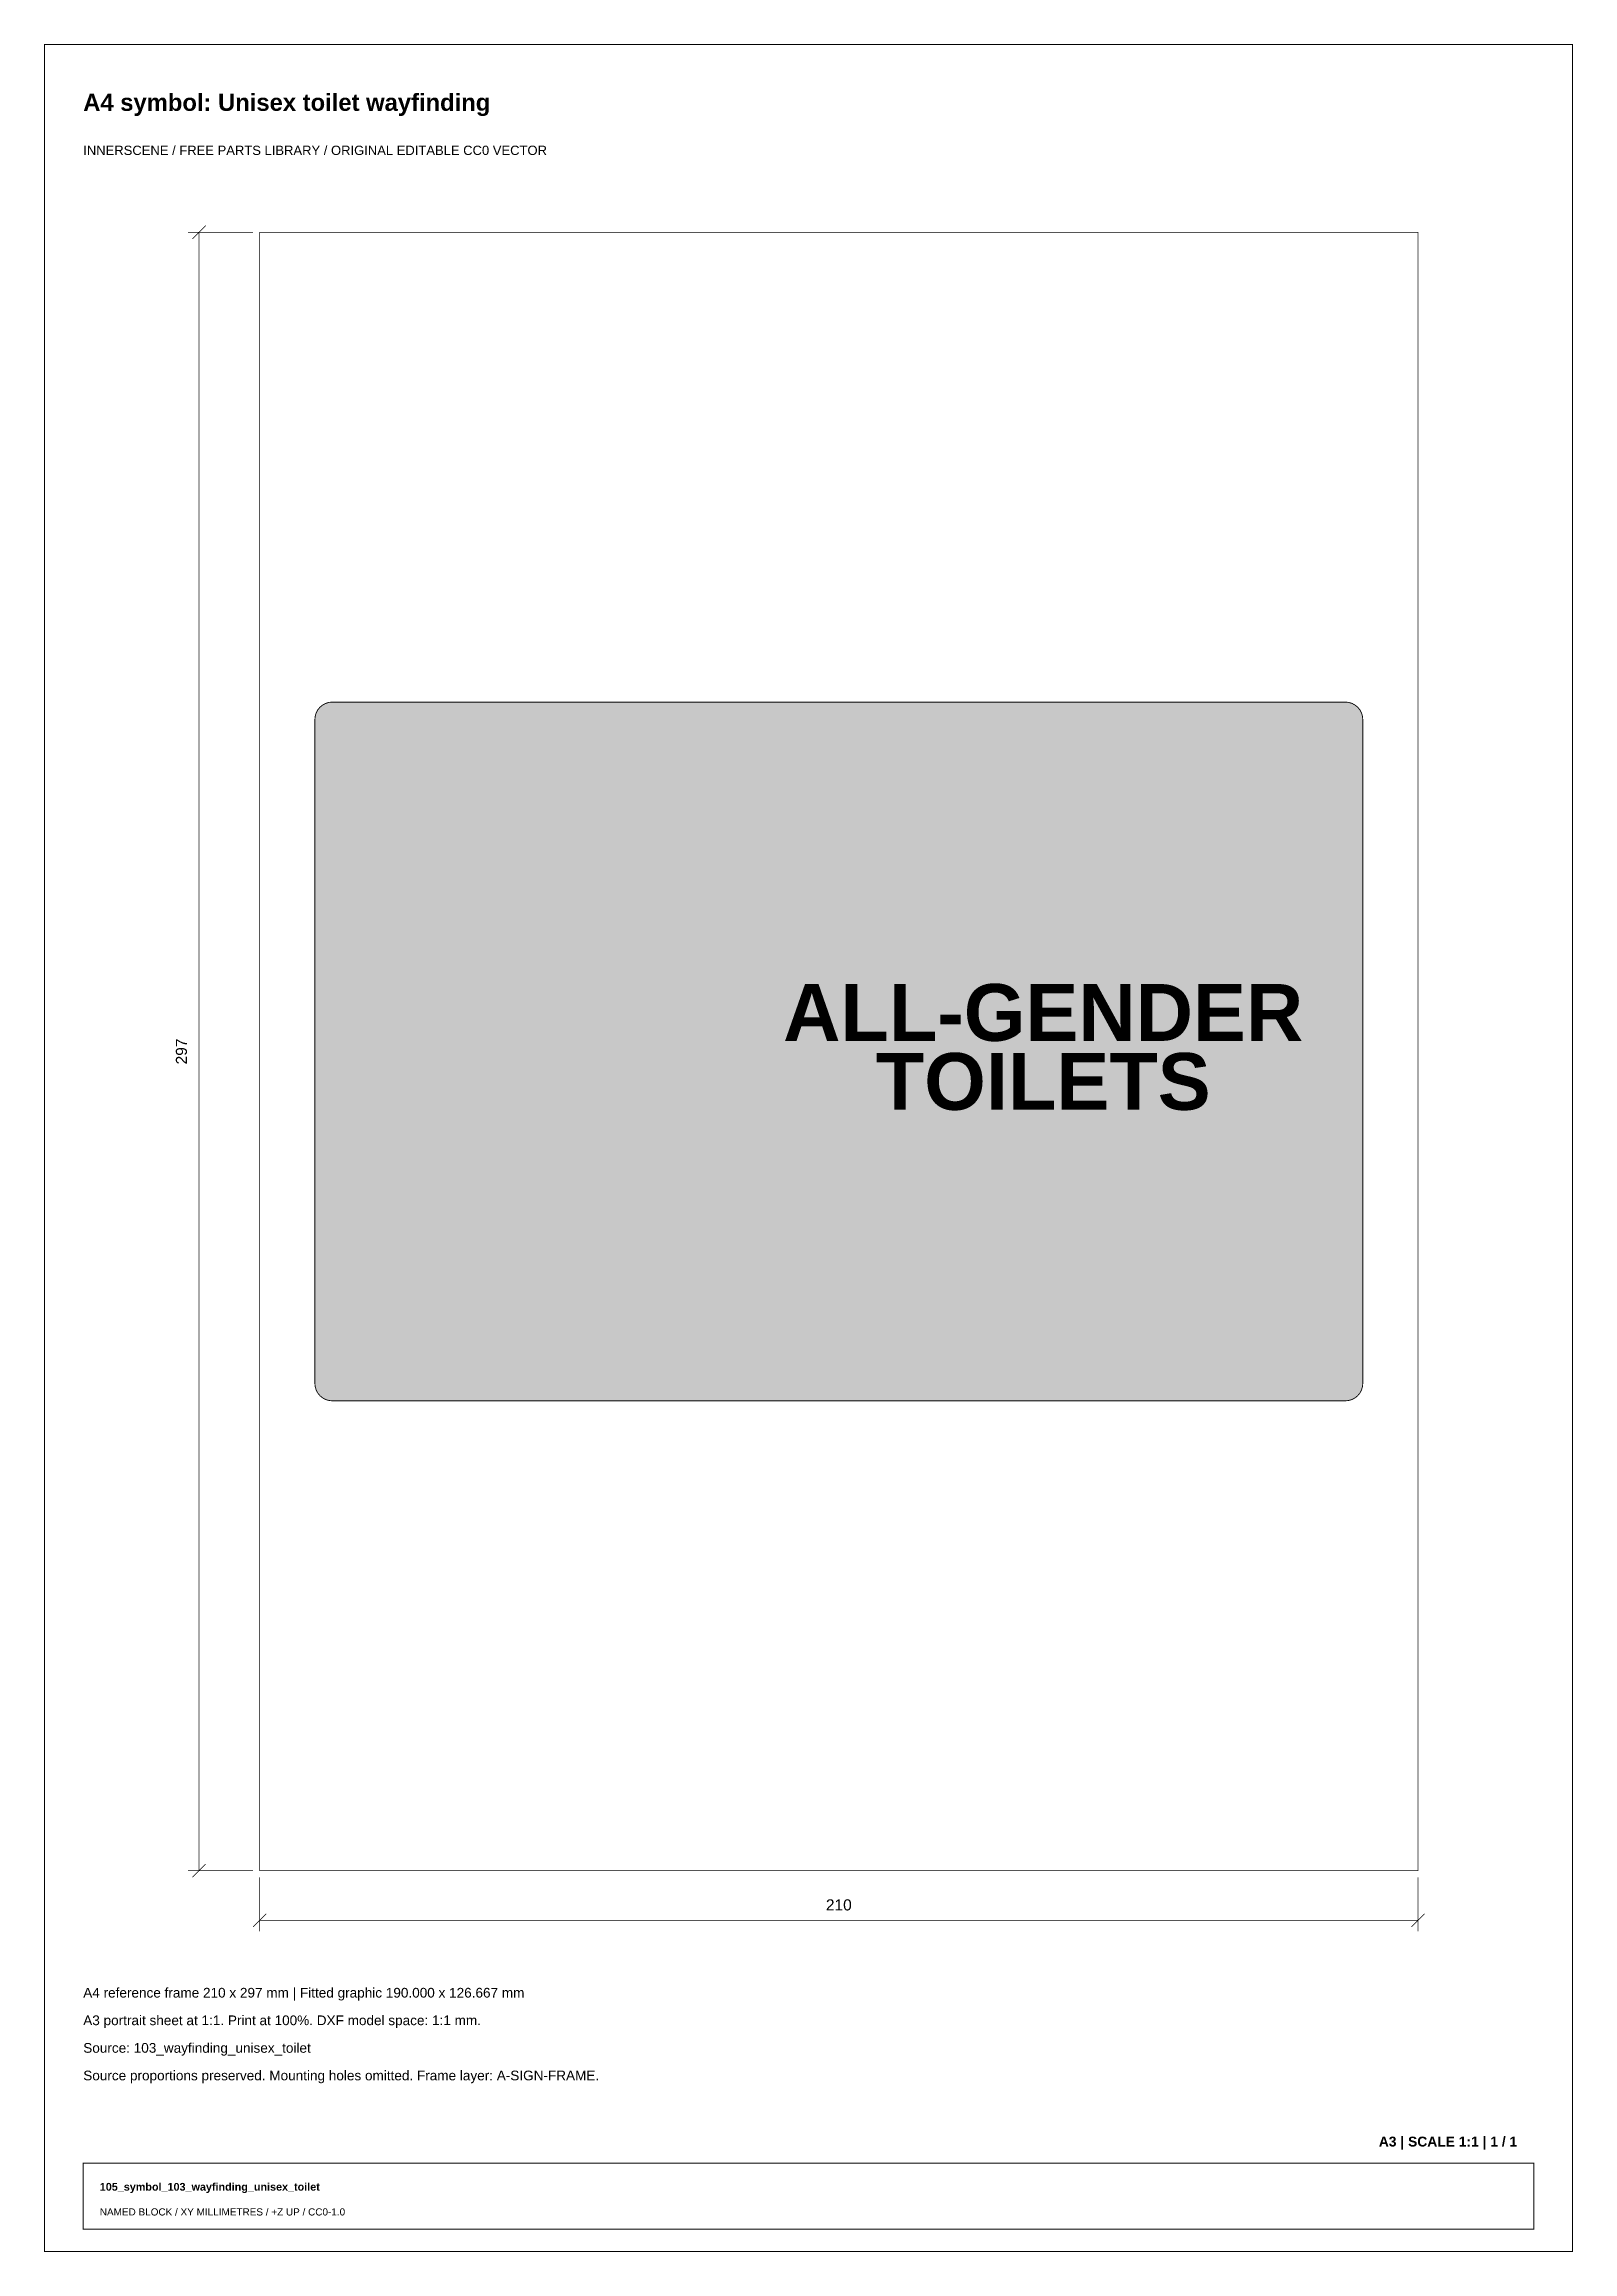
# Paper-space layout 'Layout1' of a CAD drawing. Header units: millimetres. Extents: x 10 to 287, y 10 to 410.
import ezdxf
from ezdxf.enums import TextEntityAlignment as Align

# ---------------------------------------------------------------- set-up
doc = ezdxf.new("R2010")
doc.units = ezdxf.units.MM
for name, color, linetype, lineweight, true_color in [('A-ANNO-BORDER', 7, 'Continuous', 18, 0x8c9ca5), ('A-ANNO-DIMS', 7, 'Continuous', 13, 0x516c7c), ('A-ANNO-TEXT', 7, 'Continuous', 18, 0x203446), ('A-SIGN', 7, 'Continuous', 25, 0x20252b), ('A-SIGN-FRAME', 7, 'Continuous', 13, 0xb4c0c7), ('A-SIGN-PICTOGRAM', 7, 'Continuous', 18, 0x111111)]:
    doc.layers.add(name, color=color, linetype=linetype, lineweight=lineweight, true_color=true_color)
doc.styles.add('SIGN_BOLD', font='arialbd.ttf')
doc.styles.add('SIGN_REGULAR', font='arial.ttf')

psp = doc.layouts.get("Layout1")

# ---------------------------------------------------------------- hatches: boundary and pattern name
at = {"layer": 'A-SIGN-PICTOGRAM', "true_color": 0xffffff}
for points in [[(245.83, 290.83), (246.45, 290.77), (247.05, 290.59), (247.59, 290.3), (248.07, 289.91), (248.47, 289.43), (248.76, 288.88), (248.94, 288.28), (249, 287.67), (249, 167.33), (248.94, 166.72), (248.76, 166.12), (248.47, 165.57), (248.07, 165.09), (247.59, 164.7), (247.05, 164.41), (246.45, 164.23), (245.83, 164.17), (62.17, 164.17), (61.55, 164.23), (60.95, 164.41), (60.41, 164.7), (59.93, 165.09), (59.53, 165.57), (59.24, 166.12), (59.06, 166.72), (59, 167.33), (59, 287.67), (59.06, 288.28), (59.24, 288.88), (59.53, 289.43), (59.93, 289.91), (60.41, 290.3), (60.95, 290.59), (61.55, 290.77), (62.17, 290.83)], [(91.67, 252.89), (91.66, 253.24), (91.64, 253.59), (91.61, 253.94), (91.55, 254.28), (91.49, 254.62), (91.41, 254.95), (91.32, 255.27), (91.22, 255.58), (91.1, 255.88), (90.97, 256.16), (90.83, 256.44), (90.68, 256.69), (90.51, 256.93), (90.34, 257.16), (90.16, 257.36), (89.97, 257.55), (89.78, 257.71), (89.57, 257.86), (89.37, 257.98), (89.15, 258.09), (88.94, 258.17), (88.72, 258.22), (88.5, 258.26), (88.27, 258.27), (88.05, 258.26), (87.83, 258.22), (87.61, 258.17), (87.4, 258.09), (87.18, 257.98), (86.97, 257.86), (86.77, 257.71), (86.58, 257.55), (86.39, 257.36), (86.21, 257.16), (86.04, 256.93), (85.87, 256.69), (85.72, 256.44), (85.58, 256.16), (85.45, 255.88), (85.33, 255.58), (85.23, 255.27), (85.14, 254.95), (85.06, 254.62), (84.99, 254.28), (84.94, 253.94), (84.91, 253.59), (84.89, 253.24), (84.88, 252.89), (84.89, 252.54), (84.91, 252.18), (84.94, 251.84), (84.99, 251.49), (85.06, 251.16), (85.14, 250.83), (85.23, 250.51), (85.33, 250.2), (85.45, 249.9), (85.58, 249.61), (85.72, 249.34), (85.87, 249.08), (86.04, 248.84), (86.21, 248.62), (86.39, 248.41), (86.58, 248.23), (86.77, 248.06), (86.97, 247.91), (87.18, 247.79), (87.4, 247.69), (87.61, 247.61), (87.83, 247.55), (88.05, 247.52), (88.27, 247.51), (88.5, 247.52), (88.72, 247.55), (88.94, 247.61), (89.15, 247.69), (89.37, 247.79), (89.57, 247.91), (89.78, 248.06), (89.97, 248.23), (90.16, 248.41), (90.34, 248.62), (90.51, 248.84), (90.68, 249.08), (90.83, 249.34), (90.97, 249.61), (91.1, 249.9), (91.22, 250.2), (91.32, 250.51), (91.41, 250.83), (91.49, 251.16), (91.55, 251.49), (91.61, 251.84), (91.64, 252.18), (91.66, 252.54)], [(124.72, 252.89), (124.71, 253.24), (124.69, 253.59), (124.66, 253.94), (124.61, 254.28), (124.54, 254.62), (124.46, 254.95), (124.37, 255.27), (124.27, 255.58), (124.15, 255.88), (124.02, 256.16), (123.88, 256.44), (123.73, 256.69), (123.56, 256.93), (123.39, 257.16), (123.21, 257.36), (123.02, 257.55), (122.83, 257.71), (122.62, 257.86), (122.42, 257.98), (122.2, 258.09), (121.99, 258.17), (121.77, 258.22), (121.55, 258.26), (121.32, 258.27), (121.1, 258.26), (120.88, 258.22), (120.66, 258.17), (120.45, 258.09), (120.23, 257.98), (120.03, 257.86), (119.82, 257.71), (119.63, 257.55), (119.44, 257.36), (119.26, 257.16), (119.09, 256.93), (118.92, 256.69), (118.77, 256.44), (118.63, 256.16), (118.5, 255.88), (118.38, 255.58), (118.28, 255.27), (118.19, 254.95), (118.11, 254.62), (118.04, 254.28), (117.99, 253.94), (117.96, 253.59), (117.94, 253.24), (117.93, 252.89), (117.94, 252.54), (117.96, 252.18), (117.99, 251.84), (118.04, 251.49), (118.11, 251.16), (118.19, 250.83), (118.28, 250.51), (118.38, 250.2), (118.5, 249.9), (118.63, 249.61), (118.77, 249.34), (118.92, 249.08), (119.09, 248.84), (119.26, 248.62), (119.44, 248.41), (119.63, 248.23), (119.82, 248.06), (120.03, 247.91), (120.23, 247.79), (120.45, 247.69), (120.66, 247.61), (120.88, 247.55), (121.1, 247.52), (121.32, 247.51), (121.55, 247.52), (121.77, 247.55), (121.99, 247.61), (122.2, 247.69), (122.42, 247.79), (122.62, 247.91), (122.83, 248.06), (123.02, 248.23), (123.21, 248.41), (123.39, 248.62), (123.56, 248.84), (123.73, 249.08), (123.88, 249.34), (124.02, 249.61), (124.15, 249.9), (124.27, 250.2), (124.37, 250.51), (124.46, 250.83), (124.54, 251.16), (124.61, 251.49), (124.66, 251.84), (124.69, 252.18), (124.71, 252.54)], [(82.2, 243.82), (94.35, 243.82), (95.78, 228.52), (92.21, 226.82), (91.49, 236.46), (91.49, 207.56), (87.92, 207.56), (87.92, 224.56), (86.84, 224.56), (86.84, 207.56), (83.27, 207.56), (83.27, 236.46), (80.77, 226.82), (77.55, 229.09)], [(116.68, 243.82), (125.97, 243.82), (130.26, 225.69), (127.04, 223.43), (124.9, 233.62), (128.12, 217.19), (124.18, 217.19), (124.18, 207.56), (120.97, 207.56), (120.97, 217.19), (119.89, 217.19), (119.89, 207.56), (116.68, 207.56), (116.68, 217.19), (112.75, 217.19), (116.32, 233.62), (113.82, 223.43), (110.6, 225.69)]]:
    psp.add_hatch(color=7, dxfattribs=at).paths.add_polyline_path(points)
at = {"layer": 'A-SIGN-PICTOGRAM', "true_color": 0x0758a8}
psp.add_hatch(color=7, dxfattribs=at).paths.add_polyline_path([(63.18, 286.65), (244.82, 286.65), (244.82, 168.35), (63.18, 168.35)])

# ---------------------------------------------------------------- linework, layer by layer
at = {"layer": 'A-ANNO-BORDER', "true_color": 0x8c9ca5, "const_width": 0.18}
for points in [[(10, 10), (287, 10), (287, 410), (10, 410)], [(17, 14), (280, 14), (280, 26), (17, 26)]]:
    psp.add_lwpolyline(points, close=True, dxfattribs=at)
at = {"layer": 'A-ANNO-DIMS', "true_color": 0x516c7c, "const_width": 0.13}
for points in [[(36.8, 374.8), (39.2, 377.2)], [(47.8, 376), (36, 376)], [(38, 79), (38, 376)], [(36.8, 77.8), (39.2, 80.2)], [(47.8, 79), (36, 79)], [(49, 77.8), (49, 68)], [(259, 77.8), (259, 68)], [(47.8, 68.8), (50.2, 71.2)], [(49, 70), (259, 70)], [(257.8, 68.8), (260.2, 71.2)]]:
    psp.add_lwpolyline(points, dxfattribs=at)
at = {"layer": 'A-SIGN', "true_color": 0x38434b, "const_width": 0.158}
psp.add_lwpolyline([(245.83, 164.17), (246.45, 164.23), (247.05, 164.41), (247.59, 164.7), (248.07, 165.09), (248.47, 165.57), (248.76, 166.12), (248.94, 166.72), (249, 167.33), (249, 287.67), (248.94, 288.28), (248.76, 288.88), (248.47, 289.43), (248.07, 289.91), (247.59, 290.3), (247.05, 290.59), (246.45, 290.77), (245.83, 290.83), (62.17, 290.83), (61.55, 290.77), (60.95, 290.59), (60.41, 290.3), (59.93, 289.91), (59.53, 289.43), (59.24, 288.88), (59.06, 288.28), (59, 287.67), (59, 167.33), (59.06, 166.72), (59.24, 166.12), (59.53, 165.57), (59.93, 165.09), (60.41, 164.7), (60.95, 164.41), (61.55, 164.23), (62.17, 164.17)], close=True, dxfattribs=at)
at = {"layer": 'A-SIGN-FRAME', "true_color": 0xb4c0c7, "const_width": 0.13}
psp.add_lwpolyline([(49, 79), (259, 79), (259, 376), (49, 376)], close=True, dxfattribs=at)

# ---------------------------------------------------------------- texts
at = {"layer": 'A-ANNO-TEXT', "true_color": 0x203446}
for s, height, style, p in [('A4 symbol: Unisex toilet wayfinding', 3.0874, 'SIGN_BOLD', (17, 398)), ('INNERSCENE / FREE PARTS LIBRARY / ORIGINAL EDITABLE CC0 VECTOR', 1.6873, 'SIGN_REGULAR', (17, 390)), ('A4 reference frame 210 x 297 mm | Fitted graphic 190.000 x 126.667 mm', 1.7591, 'SIGN_REGULAR', (17, 56)), ('A3 portrait sheet at 1:1. Print at 100%. DXF model space: 1:1 mm.', 1.7591, 'SIGN_REGULAR', (17, 51)), ('Source: 103_wayfinding_unisex_toilet', 1.7591, 'SIGN_REGULAR', (17, 46)), ('Source proportions preserved. Mounting holes omitted. Frame layer: A-SIGN-FRAME.', 1.7591, 'SIGN_REGULAR', (17, 41)), ('105_symbol_103_wayfinding_unisex_toilet', 1.4001, 'SIGN_BOLD', (20, 21)), ('NAMED BLOCK / XY MILLIMETRES / +Z UP / CC0-1.0', 1.2924, 'SIGN_REGULAR', (20, 16.5))]:
    psp.add_text(s, height=height, dxfattribs=dict(at, style=style)).set_placement(p)
at = {"layer": 'A-ANNO-TEXT', "true_color": 0xffffff, "style": 'SIGN_BOLD'}
for s, p in [('ALL-GENDER', (191.05, 229.42)), ('TOILETS', (191.05, 216.92))]:
    psp.add_text(s, height=10.298, dxfattribs=at).set_placement(p, align=Align.CENTER)
at = {"layer": 'A-ANNO-TEXT', "true_color": 0x203446, "style": 'SIGN_REGULAR'}
psp.add_text('297', height=2.01, rotation=90, dxfattribs=at).set_placement((35.8, 227.5), align=Align.CENTER)
psp.add_text('210', height=2.01, dxfattribs=at).set_placement((154, 71.8), align=Align.CENTER)
at = {"layer": 'A-ANNO-TEXT', "true_color": 0x203446, "style": 'SIGN_BOLD'}
psp.add_text('A3 | SCALE 1:1 | 1 / 1', height=1.795, dxfattribs=at).set_placement((277, 29), align=Align.RIGHT)

doc.saveas('drawing.dxf')
